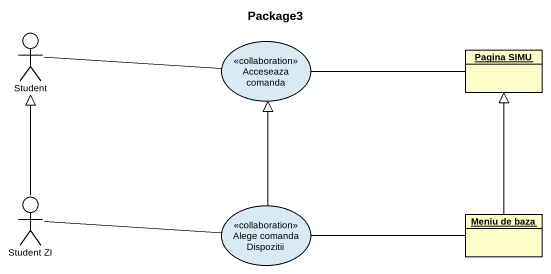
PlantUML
@startuml
title Package3
allowmixing
hide circle
hide empty members
actor Student
usecase "Acceseaza comanda" as Acceseaza_comanda <<collaboration>>
object "Pagina SIMU" as Pagina_SIMU
actor "Student ZI" as Student_ZI
usecase "Alege comanda Dispozitii" as Alege_comanda_Dispozitii <<collaboration>>
object "Meniu de baza" as Meniu_de_baza
Student -right- Acceseaza_comanda
Acceseaza_comanda -right- Pagina_SIMU
Student_ZI -up-|> Student
Student_ZI -right- Alege_comanda_Dispozitii
Alege_comanda_Dispozitii -up-|> Acceseaza_comanda
Alege_comanda_Dispozitii -right- Meniu_de_baza
Meniu_de_baza -up-|> Pagina_SIMU
@enduml
